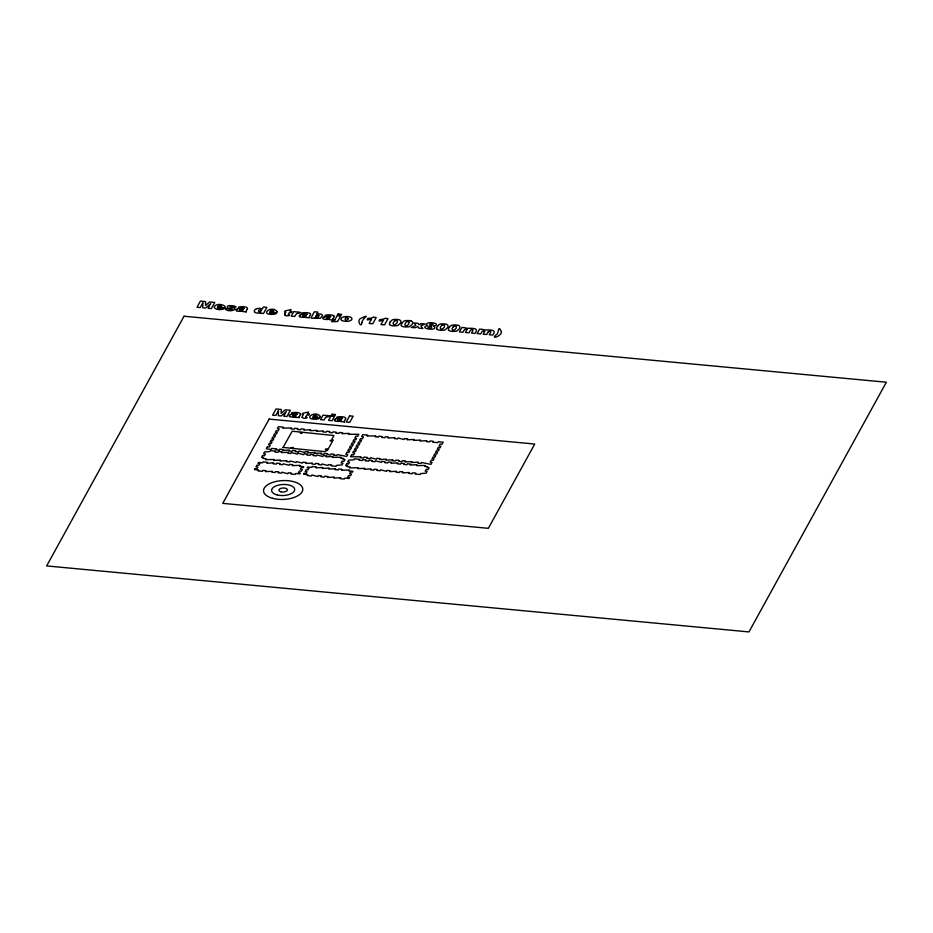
<?xml version="1.0" encoding="UTF-8"?>
<svg xmlns="http://www.w3.org/2000/svg" width="933" height="933" viewBox="0 0 933 933"><rect width="100%" height="100%" fill="white"/><g stroke="black" fill="none" stroke-linecap="round" stroke-linejoin="round"><path stroke-width="1.4" d="M288.32 314.491L289.347 312.543L291.294 312.718L291.982 311.482L290.035 311.295L290.979 309.581L285.253 310.852L284.577 312.089L285.836 312.205L284.973 313.791M305.837 416.911L306.864 414.963L308.811 415.15L309.499 413.902L307.54 413.727L308.485 412.013L302.77 413.272L302.082 414.509L303.353 414.637L302.479 416.211A7.989 3.825 -2.6 0 0 302.117 417.238M242.732 311.062L242.743 310.992A4.7 2.251 -2.6 0 1 241.006 311.342M305.802 316.987L305.814 316.917A4.7 2.251 -2.6 0 1 304.065 317.278A5.085 2.437 -2.6 0 1 299.598 316.672M295.726 416.818L295.738 416.748A4.7 2.251 -2.6 0 1 294 417.098M340.953 421.063L340.965 420.993A4.7 2.251 -2.6 0 1 339.227 421.354A5.085 2.437 -2.6 0 1 334.76 420.748M302.875 315.949L303.47 315.541M292.799 415.78L293.394 415.372A5.295 2.531 -2.6 0 1 294.781 415.278M326.457 318.165L327.051 317.756A5.295 2.531 -2.6 0 1 328.439 317.663C331.95 317.383 327.588 319.611 326.48 318.27M338.026 420.025L338.621 419.628A5.295 2.531 -2.6 0 1 340.009 419.523C343.671 419.232 338.994 421.448 338.049 420.153M231.897 309.255L231.559 309.429A1.936 0.933 -2.6 0 1 228.923 308.776M247.362 308.928L246.277 310.899A5.155 2.461 -2.6 0 0 246.114 311.902M260.599 312.555L260.237 313.208L263.491 313.523L266.896 307.319L263.386 306.992L262.196 309.15A3.895 1.866 -2.6 0 0 256.703 308.718M332.929 319.039L334.014 317.068A3.499 1.668 -2.6 0 0 333.781 315.797M334.795 319.937L337.116 315.727L340.615 316.054L338.236 320.392A10.648 5.097 -2.6 0 1 337.443 321.512M299.271 416.654L300.356 414.684M368.022 318.433L367.229 319.856A12.479 5.971 -2.6 0 0 371.462 319.331L369.153 323.448L372.757 323.786L376.221 317.5L373.27 317.22M345.583 418.929L344.499 420.9A5.155 2.461 -2.6 0 0 344.347 421.903M487.982 332.183L486.711 334.492L483.201 334.166L484.554 331.705A3.849 1.843 -2.6 0 0 484.694 331.402M490.653 332.171L489.242 334.737L492.752 335.064C498.805 327.553 484.204 331.098 482.886 329.419L479.62 329.116L477.16 333.594L480.67 333.921L482.361 331.133L484.659 331.168M390.227 321.698L392.233 319.937A3.545 1.703 -2.6 0 1 392.863 319.704A4.07 1.948 -2.6 0 1 394.053 319.459L396.688 319.424A6.636 3.172 -2.6 0 1 399.172 319.809A4.14 1.983 -2.6 0 1 400.199 320.322A5.132 2.461 -2.6 0 1 400.852 321.605A12.642 6.053 -2.6 0 1 400.42 323.075A18.182 8.7 -2.6 0 1 400.175 323.483L397.89 325.43A3.499 1.679 -2.6 0 1 396.758 325.757L393.761 325.862A5.435 2.601 -2.6 0 1 389.446 324.521M402.03 322.806L404.024 321.045A3.545 1.703 -2.6 0 1 404.654 320.824A4.07 1.948 -2.6 0 1 405.855 320.567L408.479 320.532A6.636 3.172 -2.6 0 1 410.963 320.917M437.414 326.13L439.408 324.381A3.545 1.703 -2.6 0 1 440.038 324.148A4.07 1.948 -2.6 0 1 441.227 323.891L443.863 323.856A6.636 3.172 -2.6 0 1 446.347 324.241A4.14 1.983 -2.6 0 1 447.374 324.754A5.132 2.461 -2.6 0 1 448.038 326.037A12.642 6.053 -2.6 0 1 447.595 327.518A18.182 8.7 -2.6 0 1 447.35 327.915L445.064 329.862A3.499 1.679 -2.6 0 1 443.945 330.189L440.947 330.294M449.205 327.238L451.199 325.489A3.545 1.703 -2.6 0 1 451.829 325.255A4.07 1.948 -2.6 0 1 453.03 324.999L455.666 324.964A6.636 3.172 -2.6 0 1 458.138 325.349M453.006 327.133L453.648 326.492A2.204 1.05 -2.6 0 1 453.893 326.352M300.403 432.609L302.28 432.527M291.306 447.583L293.195 447.502M330.189 440.411L332.078 440.329M325.395 449.123L327.285 449.041M302.28 433.017L300.484 433.134M293.149 448.027L291.329 448.062M332.078 440.819L330.235 440.901M327.296 449.519L325.442 449.613M230.066 306.852C246.429 308.24 223.255 302.607 227.874 308.065A13.167 6.298 -2.6 0 0 229.46 308.426L230.661 308.66A9.353 4.478 -2.6 0 1 231.559 308.858L231.92 309.068M337.396 321.5L331.681 321.675L332.976 320.52M296.764 313.64L295.913 314.468A14.322 6.858 -2.6 0 0 295.609 314.957L294.781 316.462L291.271 316.124L293.732 311.645L296.997 311.96C297.72 311.995 304.59 312.403 297.021 313.523M326.072 417.179L325.302 417.891A14.322 6.858 -2.6 0 0 324.917 418.485L324.089 419.99L320.579 419.663L323.04 415.185L326.317 415.488C327.086 415.512 333.909 415.966 326.27 417.074M334.317 320.474L334.387 320.427A3.557 1.703 -2.6 0 0 334.772 319.926M394.997 320.765L394.916 320.8A2.204 1.05 -2.6 0 0 394.671 320.952L394.041 321.593A19.138 9.167 -2.6 0 0 393.038 323.483C393.493 326.387 397.773 323.518 397.388 321.337A1.539 0.735 -2.6 0 0 396.537 320.602A1.539 0.735 -2.6 0 0 394.904 320.707M442.09 325.244L442.184 325.197A2.204 1.05 -2.6 0 0 441.857 325.384L441.297 325.92A19.138 9.167 -2.6 0 0 440.213 327.915C440.679 330.842 445.029 327.903 444.563 325.699A1.539 0.735 -2.6 0 0 443.711 325.034A1.539 0.735 -2.6 0 0 442.09 325.139M237.53 308.893L238.498 308.741A7.464 3.569 -2.6 0 1 239.828 308.683L242.23 308.66A10.438 5.003 -2.6 0 0 243.175 308.625L243.863 308.566M300.601 314.818L301.569 314.666A7.464 3.569 -2.6 0 1 302.898 314.608L303.388 314.608M324.183 317.033L325.162 316.882A7.464 3.569 -2.6 0 1 326.48 316.823L326.982 316.823M290.525 414.649L291.493 414.497A7.464 3.569 -2.6 0 1 292.822 414.439L295.236 414.415A10.438 5.003 -2.6 0 0 296.169 414.38L296.857 414.322M335.752 418.894L336.731 418.742A7.464 3.569 -2.6 0 1 338.049 418.695L340.463 418.672A10.438 5.003 -2.6 0 0 341.396 418.625L342.084 418.579M221.284 309.406C218.415 310.572 210.601 307.75 216.118 305.114C221.914 302.14 232.585 310.024 217.506 307.295A2.519 1.213 -2.6 0 0 217.587 307.96A1.948 0.933 -2.6 0 0 219.861 308.322A2.542 1.225 -2.6 0 0 220.643 308.077M306.84 314.503L306.316 314.538A10.438 5.003 -2.6 0 1 305.301 314.584L303.843 314.608M330.515 316.707L329.827 316.765A10.438 5.003 -2.6 0 1 328.894 316.8L327.833 316.812M294.781 415.255C298.525 414.998 293.568 417.156 292.834 415.931M228.993 308.776L225.401 308.59A3.534 1.691 -2.6 0 0 226.183 309.744C229.53 312.578 240.376 308.695 231.664 307.493A9.015 4.315 -2.6 0 1 230.311 307.237M385.061 318.328L388.011 318.608L384.559 324.894L380.944 324.556L383.23 320.404A12.479 5.971 -2.6 0 1 379.031 320.975L379.813 319.541A7.569 3.627 -2.6 0 0 385.259 318.421M217.984 306.432L221.576 306.77A2.064 0.991 -2.6 0 0 220.876 305.732A2.064 0.991 -2.6 0 0 218.555 305.756M242.825 311.575L246.195 311.89M305.896 317.5L309.255 317.815A5.155 2.461 -2.6 0 1 309.278 316.823L310.421 314.853A3.499 1.668 -2.6 0 0 310.188 313.581C307.703 311.68 296.309 313.045 304.03 314.176M329.489 319.716L332.848 320.031A5.155 2.461 -2.6 0 1 332.871 319.039M344.417 421.903L341.046 421.564M220.654 308.088L224.083 308.566M327.623 316.392C319.949 315.226 331.565 313.885 333.746 315.809M240.971 308.24C233.285 307.085 244.901 305.744 247.093 307.657A3.499 1.668 -2.6 0 1 247.28 308.916M339.192 418.252C331.518 417.086 343.134 415.745 345.315 417.669A3.499 1.668 -2.6 0 1 345.502 418.917M293.965 413.995C286.279 412.841 297.895 411.5 300.088 413.412A3.499 1.668 -2.6 0 1 300.274 414.672M315.541 318.305L320.276 318.305L322.62 315.634A3.919 1.878 -2.6 0 0 316.684 314.269L317.873 312.112L314.363 311.785L310.957 317.978L314.211 318.281L314.573 317.628A5.003 2.391 -2.6 0 0 315.517 318.316M433.868 326.037C439.723 331.693 417.109 328.638 427.582 325.454A3.592 1.714 -2.6 0 1 426.568 324.812A3.067 1.469 -2.6 0 1 427.815 323.098L428.574 322.888A5.925 2.834 -2.6 0 1 432.096 322.783A12.211 5.843 -2.6 0 1 432.737 322.818L435.653 323.576A3.137 1.504 -2.6 0 1 435.349 325.64A4.199 2.018 -2.6 0 1 433.868 326.025M288.367 314.631C292.449 315.389 285.253 316.928 284.647 314.806M305.884 417.051C309.779 417.692 303.283 419.453 302.175 417.284M466.92 329.501L464.622 329.466L462.92 332.265L459.421 331.926L461.882 327.448L465.147 327.763C466.5 329.477 481.031 325.862 475.014 333.396L471.503 333.069L472.914 330.504A1.644 0.793 -2.6 0 0 472.949 330.025A1.306 0.63 -2.6 0 0 472.18 329.687M302.898 316.077C303.913 317.383 308.473 315.086 304.846 315.424A5.295 2.531 -2.6 0 0 303.458 315.529M256.645 308.683A4.175 2.006 -2.6 0 0 255.315 309.429L254.779 310.013A8.875 4.245 -2.6 0 0 254.604 310.281A6.216 2.974 -2.6 0 0 254.627 312.065L254.767 312.158M295.796 417.284L299.19 417.646A5.155 2.461 -2.6 0 1 299.213 416.654M409.179 322.363C409.284 324.964 405.412 327.366 404.829 324.591A19.138 9.167 -2.6 0 1 405.855 322.701L406.473 322.06A2.204 1.05 -2.6 0 1 406.706 321.908L406.8 321.873A1.539 0.735 -2.6 0 1 408.327 321.71A1.539 0.735 -2.6 0 1 409.12 322.363M224.037 308.543A5.166 2.472 -2.6 0 1 221.308 309.441M218.019 306.444A2.531 1.213 -2.6 0 1 218.707 305.872M240.772 308.147A2.169 1.038 -2.6 0 1 243.047 307.855M240.971 311.249A5.085 2.437 -2.6 0 1 236.539 310.747M236.597 310.712A2.566 1.225 -2.6 0 1 236.236 309.721M236.271 309.721A2.624 1.26 -2.6 0 1 237.297 308.94M243.093 307.773A1.469 0.7 -2.6 0 1 244.084 308.59M260.564 312.543A4.84 2.321 -2.6 0 1 258.919 313.033A4.035 1.936 -2.6 0 1 256.75 312.963L256.528 312.94A3.394 1.621 -2.6 0 1 254.744 312.158M270.698 310.654A2.064 0.991 -2.6 0 1 273.031 310.642A2.064 0.991 -2.6 0 1 273.742 311.669L270.138 311.33A2.531 1.213 -2.6 0 1 270.85 310.771M284.612 314.806A7.989 3.825 -2.6 0 1 285.008 313.791M303.831 314.083A2.169 1.038 -2.6 0 1 306.117 313.78A1.469 0.7 -2.6 0 1 307.155 314.514M299.668 316.637A2.566 1.225 -2.6 0 1 300.286 314.922M315.984 316.858A2.484 1.19 -2.6 0 1 317.896 315.039M317.931 317.173A1.539 0.735 -2.6 0 1 315.669 316.952M318.724 315.541A3.067 1.469 -2.6 0 1 317.838 317.127M317.931 315.167A1.434 0.688 -2.6 0 1 318.829 315.517M327.425 316.299A2.169 1.038 -2.6 0 1 329.699 315.995M329.384 319.121A4.7 2.251 -2.6 0 1 327.658 319.494M327.623 319.389A5.085 2.437 -2.6 0 1 323.191 318.888A2.566 1.225 -2.6 0 1 323.879 317.138M329.746 315.914A1.469 0.7 -2.6 0 1 330.737 316.73M334.341 320.614A1.971 0.945 -2.6 0 1 333.011 320.497M341.571 320.346A6.251 2.986 -2.6 0 0 345.781 321.29L347.204 321.349A4.875 2.333 -2.6 0 0 351.718 319.553A4.875 2.333 -2.6 0 0 350.062 317.033L348.382 316.695A9.225 4.42 -2.6 0 0 347.414 316.59L346.26 316.555A5.038 2.414 -2.6 0 0 340.942 318.736A4.665 2.228 -2.6 0 0 341.676 320.299M373.457 317.313A7.569 3.627 -2.6 0 1 368.022 318.386M389.551 324.462A10.356 4.957 -2.6 0 1 390.461 321.745M401.353 325.57A10.356 4.957 -2.6 0 1 402.251 322.853M410.928 320.94A4.14 1.983 -2.6 0 1 411.989 321.43A5.132 2.461 -2.6 0 1 412.654 322.713A12.642 6.053 -2.6 0 1 412.211 324.183A18.182 8.7 -2.6 0 1 411.966 324.591L409.68 326.538A3.499 1.679 -2.6 0 1 408.561 326.865L405.563 326.97A5.435 2.601 -2.6 0 1 401.237 325.64M436.737 328.906A10.356 4.957 -2.6 0 1 437.635 326.177M440.959 330.247A5.435 2.601 -2.6 0 1 436.621 328.964M448.528 330.014A10.356 4.957 -2.6 0 1 449.426 327.285M458.115 325.384A4.14 1.983 -2.6 0 1 459.164 325.862A5.132 2.461 -2.6 0 1 459.829 327.145A12.642 6.053 -2.6 0 1 459.398 328.626A18.182 8.7 -2.6 0 1 459.153 329.022L456.867 330.97A3.499 1.679 -2.6 0 1 455.736 331.297L452.738 331.402A5.435 2.601 -2.6 0 1 448.423 330.072M453.03 327.133A19.138 9.167 -2.6 0 0 452.015 329.022C452.47 331.926 456.75 329.057 456.354 326.877A1.539 0.735 -2.6 0 0 455.514 326.142A1.539 0.735 -2.6 0 0 453.881 326.247M472.133 329.559A1.924 0.921 -2.6 0 0 470.337 330.515L468.972 332.824L465.462 332.498L466.815 330.037A3.849 1.843 -2.6 0 0 466.955 329.734M490.618 332.171A1.644 0.793 -2.6 0 0 490.688 331.693A1.306 0.63 -2.6 0 0 489.918 331.355M488.076 332.183A1.924 0.921 -2.6 0 1 489.872 331.227M293.767 413.914A2.169 1.038 -2.6 0 1 296.041 413.611A1.469 0.7 -2.6 0 1 297.079 414.345M293.965 417.004A5.085 2.437 -2.6 0 1 289.533 416.503M289.592 416.468A2.566 1.225 -2.6 0 1 290.21 414.753M313.85 415.488A2.064 0.991 -2.6 0 1 316.182 415.465A2.064 0.991 -2.6 0 1 316.893 416.503L313.278 416.165A2.531 1.213 -2.6 0 1 314.001 415.605M338.994 418.159A2.169 1.038 -2.6 0 1 341.268 417.856A1.469 0.7 -2.6 0 1 342.306 418.59M334.819 420.713A2.566 1.225 -2.6 0 1 335.448 418.999M261.38 310.479C258.021 315.051 257.158 307.458 261.38 310.526M361.876 322.561C361.654 328.952 355.928 319.996 361.129 318.188C371.789 313.675 362.517 317.838 361.876 322.561M501.441 331.891C501.383 336.708 488.834 339.985 497.266 333.991C498.852 331.11 498.292 324.556 501.441 331.891M348.429 318.585C344.709 323.658 343.414 315.331 348.429 318.585M202.834 302.84L202.729 307.808L205.622 308.077L210.73 303.575L208.117 308.31L211.336 308.613L214.753 302.42L209.587 301.942L205.517 305.511L205.598 301.557L200.42 301.079L197.015 307.272L200.222 307.575L202.834 302.84M278.442 410.718L278.337 415.686L281.23 415.966L286.338 411.465L283.737 416.2L286.956 416.503L290.361 410.298L285.195 409.82L281.136 413.401L281.218 409.447L276.028 408.957L272.623 415.15L275.841 415.453L278.442 410.718M277.183 311.669L276.763 312.858L269.649 312.193A2.519 1.213 -2.6 0 0 269.73 312.858A1.948 0.933 -2.6 0 0 272.016 313.22A2.542 1.225 -2.6 0 0 272.786 312.987L276.226 313.465A5.166 2.472 -2.6 0 1 273.451 314.339C258.523 315.284 271.725 304.508 277.183 311.669M320.334 416.503L319.914 417.692L312.8 417.028A2.519 1.213 -2.6 0 0 312.882 417.692A1.948 0.933 -2.6 0 0 315.167 418.054A2.542 1.225 -2.6 0 0 315.937 417.809L319.378 418.299A5.166 2.472 -2.6 0 1 316.602 419.174C301.674 420.083 314.876 409.354 320.334 416.503M239.804 309.989C240.667 311.645 245.379 309.138 241.88 309.499A5.295 2.531 -2.6 0 0 240.387 309.604L239.839 309.919M283.072 447.42L324.742 451.619L327.541 450.266L333.163 440.049L331.973 439.105L333.932 435.536L292.204 431.209L283.072 447.42M184.034 316.229L46.65 565.923L748.966 631.921L886.35 382.227L184.034 316.229M269.124 419.092L222.754 503.365L488.356 528.323L534.726 444.05L269.124 419.092M338.049 314.013L337.396 315.202L340.907 315.529L341.56 314.339L338.049 314.013M254.977 468.739L254.499 469.614L258.639 469.999L258.126 470.932L262.278 471.328L262.791 470.395L265.987 470.687L265.473 471.631L272.366 471.293L271.853 472.226L275.048 472.53L275.562 471.585L278.757 471.888L278.244 472.833L281.428 473.124L281.953 472.191L287.819 473.731L288.332 472.786L291.528 473.089L291.014 474.022L295.155 474.419L295.679 473.486L299.831 473.871L300.309 472.996L298.397 472.821L299.388 471.002L301.301 471.188L302.304 469.381L300.379 469.194L301.382 467.386L303.295 467.561L303.773 466.687L299.621 466.302L300.146 465.369L292.286 465.614L292.799 464.681L289.603 464.377L289.09 465.31L283.224 463.771L282.711 464.716L279.515 464.412L280.028 463.479L276.833 463.176L276.32 464.109L273.124 463.806L273.649 462.873L266.745 463.211L267.258 462.278L263.106 461.882L262.593 462.826L258.441 462.43L257.963 463.304L259.875 463.491L258.884 465.299L256.972 465.112L255.969 466.932L257.881 467.106L256.89 468.914L254.977 468.739M262.558 455.561L261.567 457.38L263.479 457.555L263.001 458.43L266.033 458.709L265.52 459.654L274.174 459.479L273.661 460.412L280.553 460.074L280.04 461.019L286.944 460.68L286.419 461.613L289.615 461.917L290.128 460.984L296.006 462.511L296.519 461.578L302.385 463.118L302.898 462.173L306.094 462.476L305.581 463.409L312.473 463.083L311.96 464.016L315.156 464.319L315.669 463.374L318.864 463.678L318.351 464.611L321.535 464.914L322.06 463.981L327.926 465.52L328.439 464.576L331.635 464.879L331.122 465.812L336.067 466.278L336.58 465.345L342.014 464.937L343.006 463.13L341.093 462.943L342.084 461.135L343.997 461.31L345 459.502L343.087 459.328L343.566 458.453L340.533 458.161L341.046 457.228L332.393 457.403L332.906 456.459L326.002 456.797L326.515 455.864L323.331 455.561L322.818 456.494L316.94 454.966L316.427 455.899L313.231 455.596L313.756 454.663L310.561 454.359L310.048 455.304L306.852 455.001L307.365 454.068L304.17 453.765L303.657 454.698L297.79 453.158L297.277 454.103L291.399 452.563L290.886 453.496L287.702 453.205L288.215 452.26L281.311 452.598L281.824 451.665L278.64 451.362L278.116 452.295L274.932 452.004L275.445 451.059L270.5 450.592L269.975 451.537L264.552 451.945L263.549 453.753L265.473 453.939L264.471 455.747L262.558 455.561M267.351 446.86L266.232 448.89L271.176 449.344L271.701 448.411L276.646 448.878L276.133 449.811L279.317 450.114L279.842 449.181L283.026 449.473L282.512 450.417L289.417 450.079L288.903 451.012L292.087 451.315L292.612 450.382L295.796 450.674L295.283 451.619L298.478 451.91L298.992 450.977L304.858 452.517L305.371 451.584L308.566 451.875L308.053 452.82L314.957 452.482L314.433 453.415L321.337 453.076L320.824 454.009L324.019 454.313L324.532 453.38L327.728 453.683L327.203 454.616L330.399 454.919L330.912 453.974L334.107 454.278L333.594 455.211L336.79 455.514L337.303 454.581L346.679 456.447L347.799 454.418L345.886 454.231L346.994 452.202L348.919 452.388L349.77 450.826L347.857 450.651L348.72 449.088L350.633 449.263L351.484 447.7L349.572 447.525L350.435 445.962L352.347 446.149L353.21 444.586L351.286 444.4L352.149 442.848L354.062 443.023L354.925 441.461L353.012 441.286L353.864 439.723L355.788 439.898L356.639 438.347L354.727 438.16L355.846 436.131L357.759 436.317L358.878 434.288L348.464 434.288L348.977 433.355L342.073 433.693L342.598 432.749L339.402 432.457L338.889 433.39L335.693 433.087L336.207 432.154L333.011 431.851L332.498 432.795L329.302 432.492L329.827 431.559L326.632 431.256L326.118 432.189L322.923 431.886L323.436 430.953L316.544 431.291L317.057 430.358L310.153 430.684L310.666 429.751L303.773 430.09L304.286 429.157L301.091 428.853L300.578 429.786L297.382 429.495L297.895 428.55L294.711 428.259L294.187 429.192L291.003 428.888L291.516 427.955L282.862 428.13L283.375 427.186L278.431 426.719L277.311 428.748L279.224 428.935L278.116 430.964L276.191 430.778L275.34 432.341L277.253 432.527L276.39 434.078L274.477 433.903L273.614 435.466L275.538 435.641L274.675 437.204L272.763 437.029L271.9 438.58L273.812 438.767L272.961 440.329L271.048 440.143L270.185 441.706L272.098 441.88L271.246 443.443L269.322 443.268L268.471 444.831L270.383 445.006L269.264 447.035L267.351 446.86M331.04 415.931L328.568 420.41L332.078 420.736L334.55 416.258L331.04 415.931M331.985 414.217L331.32 415.407L334.83 415.733L335.495 414.544L331.985 414.217M304.135 473.358L303.657 474.232L307.808 474.617L307.295 475.562L311.447 475.947L311.96 475.014L317.826 476.541L318.34 475.608L321.535 475.912L321.022 476.845L324.206 477.148L324.731 476.215L327.915 476.506L327.401 477.451L334.306 477.113L333.792 478.046L340.685 477.708L340.172 478.652L344.324 479.037L344.837 478.104L348.989 478.489L349.467 477.614L347.554 477.439L348.545 475.632L350.47 475.807L351.461 473.999L349.548 473.812L350.54 472.005L352.452 472.18L352.942 471.317L348.79 470.92L349.304 469.987L341.443 470.232L341.956 469.299L338.772 468.996L338.247 469.929L335.064 469.637L335.577 468.693L328.673 469.031L329.186 468.098L322.293 468.436L322.806 467.491L315.902 467.83L316.427 466.897L312.275 466.5L311.762 467.445L307.61 467.048L307.12 467.923L309.045 468.109L308.042 469.917L306.129 469.731L305.138 471.55L307.05 471.725L306.047 473.532L304.135 473.358M349.618 415.873L346.213 422.066L349.723 422.392L353.129 416.2L349.618 415.873M346.668 463.794L345.665 465.602L347.589 465.789L347.099 466.663L350.132 466.943L349.618 467.876L358.272 467.713L357.759 468.646L364.663 468.308L364.15 469.252L371.042 468.914L370.529 469.847L373.725 470.15L374.238 469.206L377.433 469.509L376.92 470.442L380.104 470.745L380.617 469.812L386.495 471.352L387.008 470.407L390.204 470.71L389.679 471.643L396.583 471.305L396.07 472.25L399.266 472.541L399.779 471.608L402.974 471.911L402.45 472.844L409.354 472.506L408.841 473.451L412.036 473.742L412.549 472.809L415.733 473.113L415.22 474.046L420.177 474.512L420.69 473.579L426.113 473.171L427.116 471.352L425.191 471.177L426.194 469.369L428.107 469.544L429.098 467.736L427.186 467.55L427.664 466.687L424.632 466.395L425.156 465.462L416.491 465.625L417.016 464.692L410.112 465.031L410.625 464.098L407.429 463.794L406.916 464.727L403.732 464.436L404.246 463.491L401.05 463.2L400.537 464.133L397.341 463.829L397.855 462.896L390.962 463.234L391.475 462.29L388.28 461.998L387.766 462.931L384.571 462.628L385.084 461.695L381.9 461.392L381.375 462.336L375.509 460.797L374.996 461.73L371.8 461.427L372.314 460.494L369.13 460.191L368.617 461.135L365.421 460.832L365.934 459.899L362.739 459.596L362.226 460.529L359.03 460.226L359.555 459.293L354.598 458.826L354.085 459.771L348.662 460.179L347.659 461.987L349.572 462.162L348.58 463.981L346.668 463.794M351.624 454.779L350.516 456.808L360.919 456.797L360.406 457.73L363.602 458.033L364.115 457.1L367.31 457.403L366.797 458.336L369.981 458.639L370.494 457.695L376.372 459.234L376.885 458.301L380.081 458.593L379.556 459.537L386.46 459.199L385.947 460.132L392.851 459.794L392.326 460.739L395.522 461.03L396.035 460.097L399.231 460.401L398.718 461.334L401.913 461.637L402.426 460.692L405.622 460.995L405.097 461.928L412.001 461.602L411.488 462.535L418.381 462.197L417.867 463.13L421.063 463.433L421.576 462.5L430.953 464.366L432.072 462.336L430.16 462.15L431.279 460.121L433.192 460.307L434.055 458.744L432.131 458.57L432.994 457.007L434.906 457.182L435.769 455.619L433.857 455.444L434.708 453.881L436.621 454.068L437.484 452.505L435.571 452.318L436.422 450.767L438.347 450.942L439.198 449.379L437.285 449.205L438.148 447.642L440.061 447.817L440.924 446.266L439 446.079L440.119 444.05L442.032 444.236L443.152 442.207L438.207 441.741L437.694 442.674L432.737 442.207L433.25 441.274L430.066 440.971L429.542 441.915L426.358 441.612L426.871 440.679L419.967 441.006L420.491 440.073L413.587 440.411L414.1 439.478L407.196 439.805L407.721 438.872L404.525 438.568L404.012 439.513L398.134 437.974L397.621 438.907L394.426 438.615L394.951 437.67L388.046 438.009L388.56 437.076L385.364 436.772L384.851 437.705L381.667 437.414L382.18 436.469L378.985 436.178L378.471 437.111L375.276 436.807L375.789 435.874L367.136 436.049L367.649 435.105L362.704 434.638L361.584 436.667L363.508 436.854L362.389 438.883L360.476 438.697L359.613 440.259L361.526 440.446L360.674 441.997L358.75 441.822L357.899 443.385L359.811 443.56L358.948 445.123L357.036 444.948L356.184 446.499L358.097 446.685L357.234 448.248L355.321 448.062L354.458 449.624L356.371 449.811L355.52 451.362L353.607 451.187L352.744 452.75L354.657 452.925L353.549 454.954L351.624 454.779M421.238 323.634L418.835 324.719L418.112 323.343L413.925 322.946L415.896 325.372L411.266 327.401L415.068 327.763L417.856 326.503L418.765 328.113L422.859 328.498L420.818 325.839L425.133 323.996L421.238 323.634M277.451 495.015A11.558 5.528 -2.6 0 0 294.7 489.557A11.558 5.528 -2.6 0 0 277.311 485.428A11.558 5.528 -2.6 0 0 277.451 495.015M280.973 491.819A4.233 2.029 -2.6 0 0 287.387 489.883A4.233 2.029 -2.6 0 0 281.101 488.297A4.233 2.029 -2.6 0 0 280.973 491.819M272.518 498.292A19.651 9.412 -2.6 0 0 302.77 489.767A19.651 9.412 -2.6 0 0 274.174 481.941A19.651 9.412 -2.6 0 0 272.518 498.292M430.533 325.209A1.586 0.758 -2.6 0 0 432.935 324.486A1.586 0.758 -2.6 0 0 430.591 323.891A1.586 0.758 -2.6 0 0 430.533 325.209M428.888 327.984A1.901 0.91 -2.6 0 0 431.792 327.133A1.901 0.91 -2.6 0 0 428.993 326.398A1.901 0.91 -2.6 0 0 428.888 327.984"/></g></svg>
